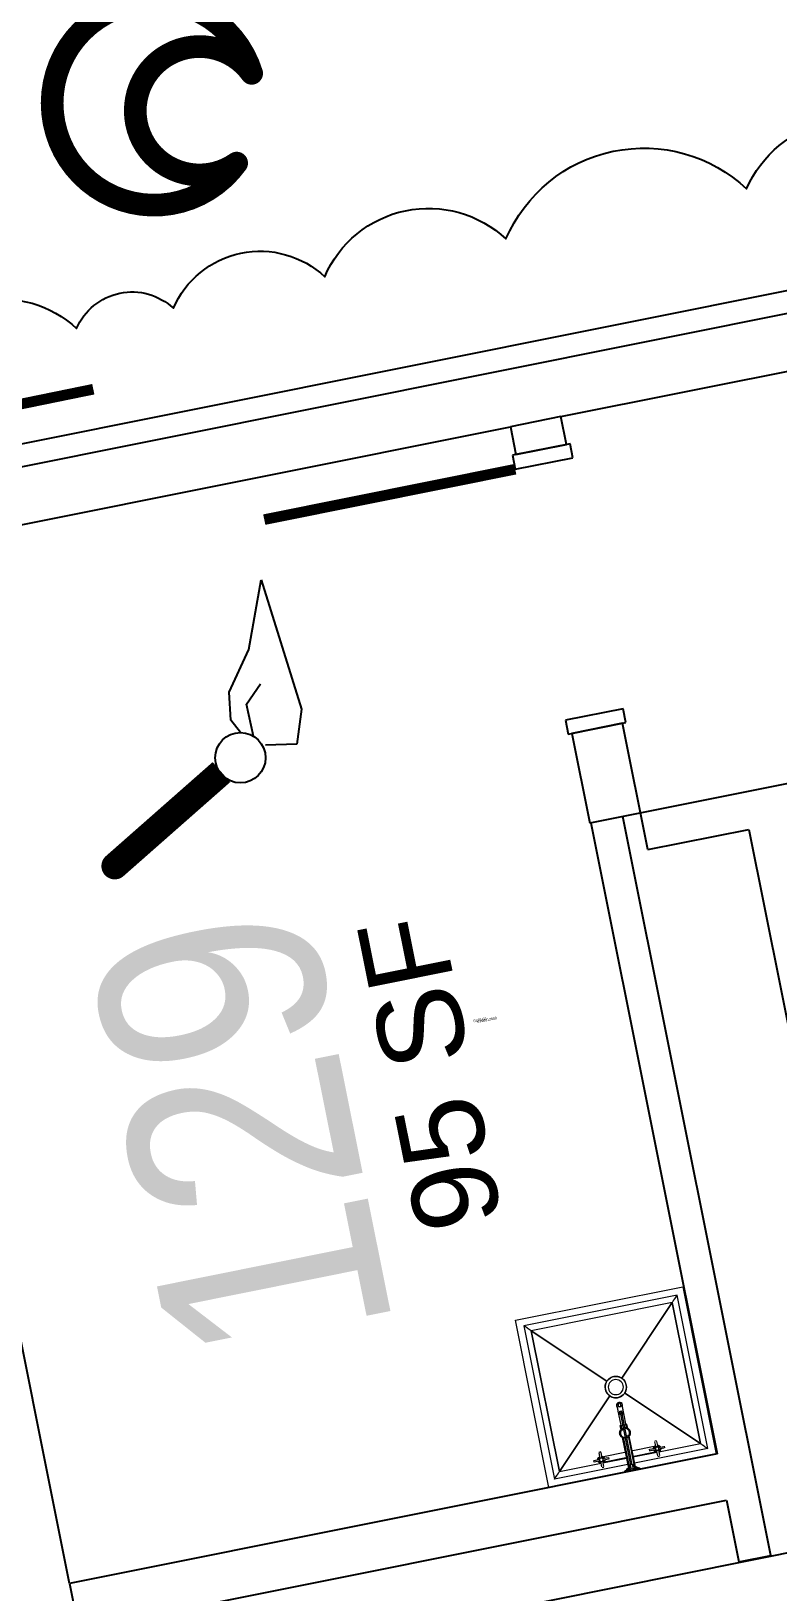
# Model space of a CAD drawing. Header units: inches. Extents: x 69200890 to 69205124, y 27678531 to 27681974.
# Drawn here: x 69204044.4 to 69204149.4, y 27680570.4 to 27680789.9 of the extents above; entities that cross this region are included whole.
import ezdxf
from ezdxf.enums import TextEntityAlignment as Align

# ---------------------------------------------------------------- set-up
doc = ezdxf.new("R2010")
doc.units = ezdxf.units.IN
doc.header["$LTSCALE"] = 10
doc.header["$MEASUREMENT"] = 0
doc.layers.get('0').update_dxf_attribs({"linetype": 'CONTINUOUS'})
for name, color, linetype in [('A-DOOR', 2, 'CONTINUOUS'), ('A-IDEN-ICON', 4, 'CONTINUOUS'), ('A-IDEN-RNUM', 7, 'CONTINUOUS'), ('A-IDEN-SNUM', 4, 'CONTINUOUS'), ('A-IDEN-VNUM', 4, 'CONTINUOUS'), ('A-WALL', 5, 'CONTINUOUS'), ('AREA-TEXT', 3, 'CONTINUOUS')]:
    doc.layers.add(name, color=color, linetype=linetype)
doc.layers.add('A-REV', color=1, linetype='CONTINUOUS', true_color=0xff0000)
doc.layers.add('P-SANR-FIXT', color=6, linetype='CONTINUOUS', lineweight=9)
doc.styles.add('CP_IDENTEXT', font='arial.ttf', dxfattribs={"height": 1})
doc.styles.add('CP_ROOMSNUMBER', font='arial.ttf', dxfattribs={"height": 1})
doc.styles.add('CP_ROOMVNUMBER', font='arial.ttf', dxfattribs={"width": 0.85, "height": 0.075})

# ---------------------------------------------------------------- blocks, each defined once
blk = doc.blocks.new('CPCUST')
for p, q in [((7.42, -8.52), (9.4, -7.56)), ((9.4, -7.56), (13.33, -8.09)), ((13.33, -8.09), (18.63, -11.97)), ((6.56, -10.21), (11.15, -10.14)), ((11.15, -10.14), (13.58, -12.63)), ((4.28, -15.97), (5, -11.65)), ((18.63, -11.97), (27.93, -15.63)), ((8.94, -17.61), (4.28, -15.97)), ((27.93, -15.63), (8.94, -17.61))]:
    blk.add_line(p, q)
at = {"const_width": 3.75}
blk.add_lwpolyline([(-7.5, 12.5), (2.5, -4.82)], dxfattribs=at)
at = {"const_width": 1.88}
blk.add_lwpolyline([(-8.31, 12.03, 1), (-6.69, 12.97, 1)], format="xyb", close=True, dxfattribs=at)
blk.add_circle((3.95, -7.82), 3.54)
blk = doc.blocks.new('pf-Mop Sink with Facet - 22  -  Molded Stone Mop Service Basin with Faucet-V51-LEVEL 1 FLOOR PLAN - OVERALL')
at = {"layer": 'P-SANR-FIXT'}
for p, q in [((-12, 0), (-12, 24)), ((-10.92, 22.92), (-11, 23)), ((-11, 23), (-11, 1)), ((-11, 23), (-0.48, 23)), ((-10.57, 22.57), (-10.92, 22.92)), ((-10.1, 22.1), (-10.1, 1.9)), ((-4.13, 22.1), (-10.1, 22.1)), ((-10.1, 1.9), (-10.1, 22.1)), ((-1.06, 13.06), (-10.1, 22.1)), ((-4.13, 22.1), (-10.1, 22.1)), ((-10.1, 22.1), (-1.06, 13.06)), ((-3.88, 22.72), (-4.13, 22.72)), ((-4.13, 22.62), (-4.13, 22.62)), ((-4.13, 21.84), (-4.13, 22.62)), ((-0.33, 22), (-3.88, 22)), ((-3.88, 22.62), (-3.88, 22.62)), ((-3.88, 22.62), (-3.88, 21.84)), ((-0.47, 22.1), (-3.88, 22.1)), ((-0.47, 22.1), (-3.88, 22.1)), ((-0.14, 23.75), (-0.53, 23.75)), ((-0.5, 23.75), (-0.5, 19.13)), ((-0.5, 23.75), (-0.13, 23.75)), ((-0.38, 23.87), (-0.38, 19.08)), ((-0.19, 23.29), (-0.19, 23.48)), ((-0.19, 23.48), (-0.19, 23.46)), ((-0.19, 23.46), (-0.19, 23.29)), ((-0.19, 23.08), (-0.19, 23.29)), ((0.19, 23.08), (-0.19, 23.08)), ((-0.13, 23.17), (-0.13, 15.87)), ((-0.13, 23.1), (0.12, 23.1)), ((-0.13, 23.16), (-0.13, 23.75)), ((-0.13, 23.75), (0.12, 23.75)), ((-0.13, 23.12), (-0.13, 23.16)), ((0.12, 15.87), (0.12, 23.17)), ((0.12, 23.75), (0.12, 23.16)), ((0.13, 23.75), (0.5, 23.75)), ((0.12, 23.16), (0.12, 23.12)), ((0.53, 23.75), (0.14, 23.75)), ((0.19, 23.46), (0.19, 23.48)), ((0.19, 23.48), (0.19, 23.29)), ((0.19, 23.29), (0.19, 23.46)), ((0.19, 23.29), (0.19, 23.08)), ((3.87, 22), (0.33, 22)), ((0.37, 19.07), (0.37, 23.86)), ((3.87, 22.1), (0.47, 22.1)), ((3.87, 22.1), (0.47, 22.1)), ((0.48, 23), (11, 23)), ((0.5, 19.13), (0.5, 23.75)), ((10.1, 22.1), (1.06, 13.06)), ((1.06, 13.06), (10.1, 22.1)), ((4.12, 22.72), (3.87, 22.72)), ((3.87, 22.62), (3.87, 22.62)), ((3.87, 21.84), (3.87, 22.62)), ((4.12, 22.62), (4.12, 22.62)), ((4.12, 22.62), (4.12, 21.84)), ((10.1, 22.1), (4.12, 22.1)), ((10.1, 22.1), (4.12, 22.1)), ((10.1, 1.9), (10.1, 22.1)), ((10.1, 22.1), (10.1, 1.9)), ((10.92, 22.92), (10.57, 22.57)), ((11, 23), (10.92, 22.92)), ((11, 1), (11, 23)), ((12, 24), (12, 0)), ((-5.1, 21.75), (-5.1, 21.5)), ((-5, 21.75), (-4.13, 21.75)), ((-5, 21.75), (-5, 21.75)), ((-5, 21.5), (-5, 21.5)), ((-4.21, 21.5), (-5, 21.5)), ((-4.13, 20.53), (-3.88, 20.53)), ((-4.13, 20.62), (-4.13, 21.41)), ((-4.13, 20.62), (-4.13, 20.62)), ((-3.88, 21.25), (-0.33, 21.25)), ((-3.88, 21.41), (-3.88, 20.62)), ((-3.88, 20.62), (-3.88, 20.62)), ((-3.85, 21.75), (-3, 21.75)), ((-3, 21.5), (-3.78, 21.5)), ((-3, 21.75), (-3, 21.75)), ((-3, 21.5), (-3, 21.5)), ((-2.9, 21.5), (-2.9, 21.75)), ((0.33, 21.25), (3.87, 21.25)), ((2.9, 21.75), (2.9, 21.5)), ((3, 21.75), (3.84, 21.75)), ((3, 21.75), (3, 21.75)), ((3, 21.5), (3, 21.5)), ((3.8, 21.5), (3, 21.5)), ((3.87, 20.53), (4.12, 20.53)), ((3.87, 20.62), (3.87, 21.41)), ((3.87, 20.62), (3.87, 20.62)), ((4.12, 21.41), (4.12, 20.62)), ((4.12, 20.62), (4.12, 20.62)), ((4.18, 21.75), (5, 21.75)), ((5, 21.5), (4.22, 21.5)), ((5, 21.75), (5, 21.75)), ((5, 21.5), (5, 21.5)), ((5.1, 21.5), (5.1, 21.75)), ((-0.5, 19.13), (-0.38, 19.13)), ((-0.5, 18.01), (-0.5, 17.43)), ((-0.5, 18.01), (-0.43, 18.01)), ((-0.38, 18.01), (-0.5, 18.01)), ((-0.38, 18.07), (-0.38, 15.37)), ((0.29, 18.01), (0.21, 18.01)), ((0.37, 15.37), (0.37, 18.06)), ((0.38, 19.13), (0.5, 19.13)), ((0.5, 18.01), (0.38, 18.01)), ((0.43, 18.01), (0.5, 18.01)), ((0.5, 17.43), (0.5, 18.01)), ((-0.13, 17.43), (-0.5, 17.43)), ((-0.5, 17.43), (-0.43, 17.43)), ((-0.19, 15.78), (-0.19, 15.96)), ((-0.19, 15.61), (-0.19, 15.78)), ((0.19, 15.78), (-0.19, 15.78)), ((-0.19, 15.61), (-0.19, 15.61)), ((-0.19, 15.61), (0.19, 15.61)), ((-0.19, 15.58), (0.19, 15.58)), ((-0.13, 15.53), (0.12, 15.53)), ((-0.13, 15.53), (-0.13, 15.69)), ((-0.13, 15.44), (-0.13, 15.61)), ((-0.13, 15.59), (-0.13, 15.6)), ((-0.13, 15.6), (-0.13, 15.59)), ((-0.13, 15.44), (-0.13, 15.53)), ((-0.13, 15.53), (0.12, 15.53)), ((0.5, 17.43), (0.13, 17.43)), ((0.12, 15.69), (0.12, 15.53)), ((0.12, 15.61), (0.12, 15.44)), ((0.12, 15.59), (0.12, 15.6)), ((0.12, 15.6), (0.12, 15.59)), ((0.12, 15.53), (0.12, 15.44)), ((0.19, 15.96), (0.19, 15.78)), ((0.19, 15.78), (0.19, 15.61)), ((0.19, 15.61), (0.19, 15.61)), ((0.43, 17.43), (0.5, 17.43)), ((-0.13, 14.28), (0.12, 14.28)), ((-0.13, 14.46), (-0.13, 14.85)), ((-0.13, 14.28), (-0.13, 14.46)), ((-0.13, 14.28), (-0.13, 14.46)), ((0.12, 14.85), (0.12, 14.46)), ((0.12, 14.46), (0.12, 14.28)), ((0.12, 14.46), (0.12, 14.28)), ((-10.1, 1.9), (-1.06, 10.94)), ((-1.06, 10.94), (-10.1, 1.9)), ((1.06, 10.94), (10.1, 1.9)), ((10.1, 1.9), (1.06, 10.94)), ((12, 0), (-12, 0)), ((-10.92, 1.08), (-11, 1)), ((-11, 1), (11, 1)), ((-10.57, 1.43), (-10.92, 1.08)), ((-10.1, 1.9), (10.1, 1.9)), ((-10.1, 1.9), (10.1, 1.9)), ((10.57, 1.43), (10.92, 1.08)), ((10.92, 1.08), (11, 1))]:
    blk.add_line(p, q, dxfattribs=at)
at = {"layer": 'P-SANR-FIXT', "flags": 128}
for points in [[(-4.48, 21.76), (-4.48, 21.78), (-4.47, 21.8), (-4.46, 21.81), (-4.45, 21.83), (-4.45, 21.85), (-4.44, 21.87), (-4.43, 21.89), (-4.42, 21.9), (-4.4, 21.92), (-4.39, 21.94), (-4.38, 21.95), (-4.37, 21.97), (-4.35, 21.98), (-4.34, 21.99), (-4.32, 22.01), (-4.31, 22.02), (-4.29, 22.03), (-4.27, 22.04), (-4.26, 22.05), (-4.24, 22.06), (-4.22, 22.07), (-4.2, 22.08), (-4.19, 22.09), (-4.17, 22.1), (-4.15, 22.1), (-4.13, 22.11)], [(-3.88, 22.11), (-3.86, 22.11), (-3.84, 22.1), (-3.82, 22.09), (-3.81, 22.09), (-3.79, 22.08), (-3.77, 22.07), (-3.75, 22.06), (-3.73, 22.05), (-3.72, 22.04), (-3.7, 22.03), (-3.69, 22.01), (-3.67, 22), (-3.66, 21.99), (-3.64, 21.97), (-3.63, 21.96), (-3.61, 21.94), (-3.6, 21.93), (-3.59, 21.91), (-3.58, 21.9), (-3.57, 21.88), (-3.56, 21.86), (-3.55, 21.84), (-3.54, 21.82), (-3.53, 21.81), (-3.53, 21.79), (-3.52, 21.77), (-3.52, 21.75)], [(-0.84, 23.75), (-0.85, 23.75), (-0.87, 23.75), (-0.88, 23.75), (-0.9, 23.75), (-0.91, 23.76), (-0.93, 23.76), (-0.94, 23.76), (-0.96, 23.77), (-0.97, 23.77), (-0.98, 23.78), (-1, 23.78), (-1.01, 23.79), (-1.02, 23.8), (-1.03, 23.81), (-1.05, 23.81), (-1.06, 23.82), (-1.07, 23.83), (-1.08, 23.84), (-1.09, 23.85), (-1.1, 23.86), (-1.11, 23.87), (-1.12, 23.88), (-1.13, 23.89), (-1.14, 23.91), (-1.15, 23.92), (-1.16, 23.93), (-1.16, 23.94), (-1.17, 23.96), (-1.18, 23.97), (-1.18, 23.98), (-1.19, 24), (-1.19, 24)], [(-0.88, 23.75), (-0.88, 23.75), (-0.89, 23.75), (-0.9, 23.75), (-0.91, 23.75), (-0.92, 23.75), (-0.93, 23.76), (-0.94, 23.76), (-0.95, 23.76), (-0.96, 23.77), (-0.97, 23.77), (-0.98, 23.77), (-0.99, 23.78), (-1, 23.78), (-1.01, 23.79), (-1.02, 23.79), (-1.02, 23.8), (-1.03, 23.81), (-1.04, 23.81), (-1.05, 23.82), (-1.05, 23.83), (-1.06, 23.83), (-1.07, 23.84), (-1.07, 23.85), (-1.08, 23.86), (-1.09, 23.86), (-1.09, 23.87), (-1.1, 23.88), (-1.1, 23.89), (-1.1, 23.9), (-1.11, 23.91), (-1.11, 23.92), (-1.11, 23.93), (-1.12, 23.94), (-1.12, 23.95), (-1.12, 23.96), (-1.12, 23.97), (-1.12, 23.98), (-1.12, 23.99), (-1.13, 24), (-1.13, 24)], [(-0.88, 23.75), (-0.87, 23.75), (-0.87, 23.75), (-0.87, 23.75), (-0.86, 23.75), (-0.86, 23.75), (-0.85, 23.75), (-0.84, 23.75), (-0.83, 23.75), (-0.82, 23.75), (-0.81, 23.75), (-0.79, 23.75), (-0.78, 23.75), (-0.76, 23.75), (-0.74, 23.75), (-0.72, 23.75), (-0.7, 23.75), (-0.68, 23.75), (-0.66, 23.75), (-0.63, 23.75), (-0.61, 23.75), (-0.58, 23.75), (-0.56, 23.75), (-0.53, 23.75), (-0.5, 23.75), (-0.47, 23.75), (-0.44, 23.75), (-0.41, 23.75), (-0.38, 23.75), (-0.35, 23.75), (-0.32, 23.75), (-0.28, 23.75), (-0.25, 23.75), (-0.22, 23.75), (-0.18, 23.75), (-0.15, 23.75), (-0.11, 23.75)], [(-0.49, 23.75), (-0.52, 23.75), (-0.55, 23.75), (-0.58, 23.75), (-0.6, 23.75), (-0.63, 23.75), (-0.65, 23.75), (-0.67, 23.75), (-0.7, 23.75), (-0.72, 23.75), (-0.74, 23.75), (-0.75, 23.75), (-0.77, 23.75), (-0.79, 23.75), (-0.8, 23.75), (-0.82, 23.75), (-0.83, 23.75), (-0.84, 23.75), (-0.85, 23.75), (-0.86, 23.75), (-0.86, 23.75), (-0.87, 23.75), (-0.87, 23.75), (-0.87, 23.75), (-0.88, 23.75)], [(-0.13, 23.75), (-0.17, 23.75), (-0.2, 23.75), (-0.23, 23.75), (-0.26, 23.75), (-0.3, 23.75), (-0.33, 23.75), (-0.36, 23.75), (-0.39, 23.75), (-0.42, 23.75), (-0.45, 23.75), (-0.47, 23.75), (-0.5, 23.75), (-0.53, 23.75), (-0.55, 23.75), (-0.58, 23.75), (-0.6, 23.75), (-0.63, 23.75), (-0.65, 23.75), (-0.67, 23.75), (-0.69, 23.75), (-0.71, 23.75), (-0.72, 23.75), (-0.74, 23.75), (-0.76, 23.75), (-0.77, 23.75), (-0.78, 23.75), (-0.79, 23.75), (-0.8, 23.75), (-0.81, 23.75), (-0.82, 23.75), (-0.83, 23.75), (-0.83, 23.75), (-0.84, 23.75), (-0.84, 23.75), (-0.84, 23.75)], [(-0.84, 23.75), (-0.84, 23.75), (-0.84, 23.75), (-0.83, 23.75), (-0.83, 23.75), (-0.82, 23.75), (-0.82, 23.75), (-0.81, 23.75), (-0.8, 23.75), (-0.79, 23.75), (-0.77, 23.75), (-0.76, 23.75), (-0.74, 23.75), (-0.73, 23.75), (-0.71, 23.75), (-0.69, 23.75), (-0.67, 23.75), (-0.65, 23.75), (-0.63, 23.75), (-0.61, 23.75), (-0.59, 23.75), (-0.56, 23.75), (-0.54, 23.75), (-0.51, 23.75), (-0.48, 23.75), (-0.45, 23.75), (-0.43, 23.75), (-0.4, 23.75), (-0.37, 23.75), (-0.34, 23.75), (-0.3, 23.75), (-0.27, 23.75), (-0.24, 23.75), (-0.21, 23.75), (-0.18, 23.75), (-0.14, 23.75), (-0.11, 23.75), (-0.08, 23.75), (-0.04, 23.75), (-0.01, 23.75), (0, 23.75)], [(-0.5, 23.5), (-0.51, 23.5), (-0.52, 23.5), (-0.53, 23.5), (-0.54, 23.5), (-0.55, 23.5), (-0.56, 23.51), (-0.57, 23.51), (-0.58, 23.51), (-0.59, 23.52), (-0.6, 23.52), (-0.61, 23.52), (-0.62, 23.53), (-0.62, 23.53), (-0.63, 23.54), (-0.64, 23.54), (-0.65, 23.55), (-0.66, 23.56), (-0.66, 23.56), (-0.67, 23.57), (-0.68, 23.58), (-0.69, 23.58), (-0.69, 23.59), (-0.7, 23.6), (-0.7, 23.61), (-0.71, 23.61), (-0.72, 23.62), (-0.72, 23.63), (-0.73, 23.64), (-0.73, 23.65), (-0.73, 23.66), (-0.74, 23.67), (-0.74, 23.68), (-0.74, 23.69), (-0.74, 23.7), (-0.75, 23.71), (-0.75, 23.72), (-0.75, 23.73), (-0.75, 23.74), (-0.75, 23.75), (-0.75, 23.75)], [(-0.36, 23.5), (-0.37, 23.5), (-0.39, 23.5), (-0.4, 23.5), (-0.41, 23.5), (-0.42, 23.5), (-0.43, 23.5), (-0.44, 23.5), (-0.45, 23.5), (-0.46, 23.5), (-0.47, 23.5), (-0.47, 23.5), (-0.48, 23.5), (-0.48, 23.5), (-0.49, 23.5), (-0.49, 23.5), (-0.5, 23.5), (-0.5, 23.5), (-0.5, 23.5), (-0.5, 23.5)], [(-0.5, 23.5), (-0.5, 23.5), (-0.5, 23.5), (-0.5, 23.5), (-0.49, 23.5), (-0.49, 23.5), (-0.49, 23.5), (-0.48, 23.5), (-0.47, 23.5), (-0.47, 23.5), (-0.46, 23.5), (-0.45, 23.5), (-0.44, 23.5), (-0.43, 23.5), (-0.42, 23.5), (-0.41, 23.5), (-0.4, 23.5), (-0.39, 23.5), (-0.38, 23.5), (-0.36, 23.5), (-0.35, 23.5), (-0.33, 23.5), (-0.32, 23.5), (-0.3, 23.5), (-0.29, 23.5), (-0.27, 23.5), (-0.25, 23.5), (-0.24, 23.5), (-0.22, 23.5), (-0.2, 23.5), (-0.18, 23.5), (-0.16, 23.5), (-0.14, 23.5), (-0.12, 23.5)], [(0, 23.75), (0.03, 23.75), (0.07, 23.75), (0.1, 23.75), (0.13, 23.75), (0.17, 23.75), (0.2, 23.75), (0.23, 23.75), (0.26, 23.75), (0.3, 23.75), (0.33, 23.75), (0.36, 23.75), (0.39, 23.75), (0.42, 23.75), (0.45, 23.75), (0.47, 23.75), (0.5, 23.75), (0.53, 23.75), (0.55, 23.75), (0.58, 23.75), (0.6, 23.75), (0.63, 23.75), (0.65, 23.75), (0.67, 23.75), (0.69, 23.75), (0.71, 23.75), (0.72, 23.75), (0.74, 23.75), (0.76, 23.75), (0.77, 23.75), (0.78, 23.75), (0.79, 23.75), (0.8, 23.75), (0.81, 23.75), (0.82, 23.75), (0.83, 23.75), (0.83, 23.75), (0.84, 23.75), (0.84, 23.75), (0.84, 23.75)], [(0.12, 23.5), (0.14, 23.5), (0.16, 23.5), (0.18, 23.5), (0.19, 23.5), (0.21, 23.5), (0.23, 23.5), (0.25, 23.5), (0.27, 23.5), (0.28, 23.5), (0.3, 23.5), (0.31, 23.5), (0.33, 23.5), (0.34, 23.5), (0.36, 23.5), (0.37, 23.5), (0.39, 23.5), (0.4, 23.5), (0.41, 23.5), (0.42, 23.5), (0.43, 23.5), (0.44, 23.5), (0.45, 23.5), (0.46, 23.5), (0.47, 23.5), (0.47, 23.5), (0.48, 23.5), (0.48, 23.5), (0.49, 23.5), (0.49, 23.5), (0.5, 23.5), (0.5, 23.5), (0.5, 23.5), (0.5, 23.5)], [(0.84, 23.75), (0.84, 23.75), (0.84, 23.75), (0.83, 23.75), (0.83, 23.75), (0.82, 23.75), (0.82, 23.75), (0.81, 23.75), (0.8, 23.75), (0.79, 23.75), (0.77, 23.75), (0.76, 23.75), (0.74, 23.75), (0.73, 23.75), (0.71, 23.75), (0.69, 23.75), (0.67, 23.75), (0.65, 23.75), (0.63, 23.75), (0.61, 23.75), (0.59, 23.75), (0.56, 23.75), (0.54, 23.75), (0.51, 23.75), (0.48, 23.75), (0.45, 23.75), (0.43, 23.75), (0.4, 23.75), (0.37, 23.75), (0.34, 23.75), (0.3, 23.75), (0.27, 23.75), (0.24, 23.75), (0.21, 23.75), (0.18, 23.75), (0.14, 23.75)], [(0.14, 23.75), (0.17, 23.75), (0.21, 23.75), (0.24, 23.75), (0.28, 23.75), (0.31, 23.75), (0.34, 23.75), (0.37, 23.75), (0.4, 23.75), (0.43, 23.75), (0.46, 23.75), (0.49, 23.75), (0.52, 23.75), (0.55, 23.75), (0.58, 23.75), (0.6, 23.75), (0.63, 23.75), (0.65, 23.75), (0.67, 23.75), (0.7, 23.75), (0.72, 23.75), (0.74, 23.75), (0.75, 23.75), (0.77, 23.75), (0.79, 23.75), (0.8, 23.75), (0.82, 23.75), (0.83, 23.75), (0.84, 23.75), (0.85, 23.75), (0.86, 23.75), (0.86, 23.75), (0.87, 23.75), (0.87, 23.75), (0.87, 23.75), (0.87, 23.75)], [(0.5, 23.5), (0.5, 23.5), (0.5, 23.5), (0.5, 23.5), (0.49, 23.5), (0.49, 23.5), (0.49, 23.5), (0.48, 23.5), (0.47, 23.5), (0.47, 23.5), (0.46, 23.5), (0.45, 23.5), (0.44, 23.5), (0.43, 23.5), (0.42, 23.5), (0.41, 23.5), (0.4, 23.5), (0.39, 23.5), (0.38, 23.5), (0.36, 23.5), (0.35, 23.5)], [(0.75, 23.75), (0.75, 23.74), (0.75, 23.73), (0.75, 23.72), (0.75, 23.71), (0.75, 23.7), (0.74, 23.69), (0.74, 23.68), (0.74, 23.67), (0.73, 23.66), (0.73, 23.65), (0.73, 23.64), (0.72, 23.63), (0.72, 23.63), (0.71, 23.62), (0.71, 23.61), (0.7, 23.6), (0.69, 23.59), (0.69, 23.59), (0.68, 23.58), (0.67, 23.57), (0.67, 23.56), (0.66, 23.56), (0.65, 23.55), (0.64, 23.55), (0.64, 23.54), (0.63, 23.53), (0.62, 23.53), (0.61, 23.52), (0.6, 23.52), (0.59, 23.52), (0.58, 23.51), (0.57, 23.51), (0.56, 23.51), (0.55, 23.51), (0.54, 23.5), (0.53, 23.5), (0.52, 23.5), (0.51, 23.5), (0.5, 23.5), (0.5, 23.5)], [(0.87, 23.75), (0.87, 23.75), (0.87, 23.75), (0.87, 23.75), (0.86, 23.75), (0.86, 23.75), (0.85, 23.75), (0.84, 23.75), (0.83, 23.75), (0.82, 23.75), (0.81, 23.75), (0.79, 23.75), (0.78, 23.75), (0.76, 23.75), (0.74, 23.75), (0.72, 23.75), (0.7, 23.75), (0.68, 23.75), (0.66, 23.75), (0.63, 23.75), (0.61, 23.75), (0.58, 23.75), (0.56, 23.75), (0.53, 23.75), (0.5, 23.75)], [(1.19, 24), (1.18, 23.99), (1.18, 23.97), (1.17, 23.96), (1.16, 23.95), (1.16, 23.93), (1.15, 23.92), (1.14, 23.91), (1.13, 23.9), (1.12, 23.88), (1.11, 23.87), (1.1, 23.86), (1.09, 23.85), (1.08, 23.84), (1.07, 23.83), (1.06, 23.82), (1.05, 23.82), (1.04, 23.81), (1.02, 23.8), (1.01, 23.79), (1, 23.79), (0.98, 23.78), (0.97, 23.77), (0.96, 23.77), (0.94, 23.76), (0.93, 23.76), (0.92, 23.76), (0.9, 23.75), (0.89, 23.75), (0.87, 23.75), (0.86, 23.75), (0.84, 23.75), (0.84, 23.75)], [(1.12, 24), (1.12, 23.99), (1.12, 23.98), (1.12, 23.97), (1.12, 23.96), (1.12, 23.95), (1.12, 23.94), (1.12, 23.93), (1.11, 23.92), (1.11, 23.91), (1.11, 23.9), (1.1, 23.89), (1.1, 23.88), (1.09, 23.88), (1.09, 23.87), (1.08, 23.86), (1.08, 23.85), (1.07, 23.84), (1.06, 23.84), (1.06, 23.83), (1.05, 23.82), (1.04, 23.81), (1.03, 23.81), (1.03, 23.8), (1.02, 23.8), (1.01, 23.79), (1, 23.78), (0.99, 23.78), (0.98, 23.77), (0.97, 23.77), (0.97, 23.77), (0.96, 23.76), (0.95, 23.76), (0.94, 23.76), (0.93, 23.76), (0.92, 23.75), (0.91, 23.75), (0.9, 23.75), (0.89, 23.75), (0.88, 23.75), (0.87, 23.75)], [(3.52, 21.76), (3.52, 21.78), (3.53, 21.8), (3.54, 21.81), (3.55, 21.83), (3.55, 21.85), (3.56, 21.87), (3.57, 21.89), (3.58, 21.9), (3.6, 21.92), (3.61, 21.94), (3.62, 21.95), (3.63, 21.97), (3.65, 21.98), (3.66, 21.99), (3.68, 22.01), (3.69, 22.02), (3.71, 22.03), (3.73, 22.04), (3.74, 22.05), (3.76, 22.06), (3.78, 22.07), (3.8, 22.08), (3.81, 22.09), (3.83, 22.1), (3.85, 22.1), (3.87, 22.11)], [(4.12, 22.11), (4.14, 22.11), (4.16, 22.1), (4.18, 22.09), (4.19, 22.09), (4.21, 22.08), (4.23, 22.07), (4.25, 22.06), (4.27, 22.05), (4.28, 22.04), (4.3, 22.03), (4.31, 22.01), (4.33, 22), (4.34, 21.99), (4.36, 21.97), (4.37, 21.96), (4.39, 21.94), (4.4, 21.93), (4.41, 21.91), (4.42, 21.9), (4.43, 21.88), (4.44, 21.86), (4.45, 21.84), (4.46, 21.82), (4.47, 21.81), (4.47, 21.79), (4.48, 21.77), (4.48, 21.75)], [(-4.12, 21.14), (-4.14, 21.14), (-4.16, 21.15), (-4.18, 21.16), (-4.19, 21.16), (-4.21, 21.17), (-4.23, 21.18), (-4.25, 21.19), (-4.27, 21.2), (-4.28, 21.21), (-4.3, 21.22), (-4.31, 21.24), (-4.33, 21.25), (-4.34, 21.26), (-4.36, 21.28), (-4.37, 21.29), (-4.39, 21.31), (-4.4, 21.32), (-4.41, 21.34), (-4.42, 21.35), (-4.43, 21.37), (-4.44, 21.39), (-4.45, 21.41), (-4.46, 21.43), (-4.47, 21.44), (-4.47, 21.46), (-4.48, 21.48), (-4.48, 21.5)], [(-3.52, 21.49), (-3.52, 21.47), (-3.53, 21.45), (-3.54, 21.44), (-3.55, 21.42), (-3.55, 21.4), (-3.56, 21.38), (-3.57, 21.36), (-3.58, 21.35), (-3.6, 21.33), (-3.61, 21.31), (-3.62, 21.3), (-3.63, 21.28), (-3.65, 21.27), (-3.66, 21.26), (-3.68, 21.24), (-3.69, 21.23), (-3.71, 21.22), (-3.73, 21.21), (-3.74, 21.2), (-3.76, 21.19), (-3.78, 21.18), (-3.8, 21.17), (-3.81, 21.16), (-3.83, 21.15), (-3.85, 21.15), (-3.87, 21.14)], [(3.88, 21.14), (3.86, 21.14), (3.84, 21.15), (3.82, 21.16), (3.81, 21.16), (3.79, 21.17), (3.77, 21.18), (3.75, 21.19), (3.73, 21.2), (3.72, 21.21), (3.7, 21.22), (3.69, 21.24), (3.67, 21.25), (3.66, 21.26), (3.64, 21.28), (3.63, 21.29), (3.61, 21.31), (3.6, 21.32), (3.59, 21.34), (3.58, 21.35), (3.57, 21.37), (3.56, 21.39), (3.55, 21.41), (3.54, 21.43), (3.53, 21.44), (3.53, 21.46), (3.52, 21.48), (3.52, 21.5)], [(4.48, 21.49), (4.48, 21.47), (4.47, 21.45), (4.46, 21.44), (4.45, 21.42), (4.45, 21.4), (4.44, 21.38), (4.43, 21.36), (4.42, 21.35), (4.4, 21.33), (4.39, 21.31), (4.38, 21.3), (4.37, 21.28), (4.35, 21.27), (4.34, 21.26), (4.32, 21.24), (4.31, 21.23), (4.29, 21.22), (4.27, 21.21), (4.26, 21.2), (4.24, 21.19), (4.22, 21.18), (4.2, 21.17), (4.19, 21.16), (4.17, 21.15), (4.15, 21.15), (4.13, 21.14)], [(-0.5, 18.01), (-0.52, 18.03), (-0.54, 18.05), (-0.56, 18.07), (-0.58, 18.09), (-0.6, 18.12), (-0.62, 18.14), (-0.64, 18.17), (-0.65, 18.19), (-0.66, 18.22), (-0.68, 18.25), (-0.69, 18.27), (-0.7, 18.3), (-0.71, 18.33), (-0.72, 18.36), (-0.73, 18.39), (-0.73, 18.42), (-0.74, 18.45), (-0.74, 18.48), (-0.75, 18.51), (-0.75, 18.54), (-0.75, 18.57), (-0.75, 18.6), (-0.75, 18.63), (-0.74, 18.66), (-0.74, 18.69), (-0.74, 18.72), (-0.73, 18.74), (-0.72, 18.77), (-0.71, 18.8), (-0.7, 18.83), (-0.69, 18.86), (-0.68, 18.89), (-0.67, 18.91), (-0.65, 18.94), (-0.64, 18.96), (-0.62, 18.99), (-0.6, 19.01), (-0.58, 19.04), (-0.56, 19.06), (-0.54, 19.08), (-0.52, 19.1), (-0.5, 19.12), (-0.5, 19.13)], [(-0.12, 19.2), (-0.15, 19.19), (-0.17, 19.19), (-0.2, 19.18), (-0.22, 19.17), (-0.24, 19.16), (-0.27, 19.15), (-0.29, 19.14), (-0.31, 19.13), (-0.34, 19.12), (-0.36, 19.1), (-0.38, 19.09), (-0.4, 19.07), (-0.42, 19.06), (-0.44, 19.04), (-0.46, 19.02), (-0.48, 19), (-0.49, 18.98), (-0.51, 18.96), (-0.52, 18.94), (-0.54, 18.92), (-0.55, 18.9), (-0.57, 18.88), (-0.58, 18.85), (-0.59, 18.83), (-0.6, 18.81), (-0.61, 18.78), (-0.62, 18.76), (-0.62, 18.73), (-0.63, 18.71), (-0.63, 18.68), (-0.64, 18.66), (-0.64, 18.63), (-0.64, 18.61), (-0.65, 18.58), (-0.65, 18.57)], [(-0.65, 18.57), (-0.64, 18.54), (-0.64, 18.51), (-0.64, 18.49), (-0.64, 18.46), (-0.63, 18.44), (-0.63, 18.41), (-0.62, 18.39), (-0.61, 18.36), (-0.6, 18.34), (-0.59, 18.32), (-0.58, 18.29), (-0.57, 18.27), (-0.56, 18.25), (-0.55, 18.22), (-0.53, 18.2), (-0.52, 18.18), (-0.5, 18.16), (-0.49, 18.14), (-0.47, 18.12), (-0.45, 18.1), (-0.43, 18.09), (-0.41, 18.07), (-0.39, 18.05), (-0.37, 18.04), (-0.35, 18.02), (-0.33, 18.01), (-0.3, 18), (-0.28, 17.99), (-0.26, 17.97), (-0.23, 17.97), (-0.21, 17.96), (-0.19, 17.95), (-0.16, 17.94), (-0.14, 17.94)], [(-0.38, 19.22), (-0.35, 19.23), (-0.32, 19.24), (-0.29, 19.26), (-0.27, 19.27), (-0.24, 19.28), (-0.21, 19.29), (-0.18, 19.29), (-0.15, 19.3), (-0.12, 19.31)], [(-0.12, 17.83), (-0.15, 17.83), (-0.18, 17.84), (-0.21, 17.85), (-0.24, 17.85), (-0.26, 17.86), (-0.29, 17.88), (-0.32, 17.89), (-0.35, 17.9), (-0.37, 17.92), (-0.38, 17.92)], [(0.12, 19.31), (0.15, 19.3), (0.18, 19.3), (0.21, 19.29), (0.24, 19.28), (0.26, 19.27), (0.29, 19.26), (0.32, 19.25), (0.35, 19.23), (0.37, 19.22), (0.37, 19.22)], [(0.12, 17.93), (0.15, 17.94), (0.17, 17.94), (0.2, 17.95), (0.22, 17.96), (0.24, 17.97), (0.27, 17.98), (0.29, 17.99), (0.31, 18), (0.34, 18.02), (0.36, 18.03), (0.38, 18.04), (0.4, 18.06), (0.42, 18.08), (0.44, 18.09), (0.46, 18.11), (0.48, 18.13), (0.49, 18.15), (0.51, 18.17), (0.52, 18.19), (0.54, 18.21), (0.55, 18.23), (0.57, 18.26), (0.58, 18.28), (0.59, 18.3), (0.6, 18.33), (0.61, 18.35), (0.62, 18.37), (0.62, 18.4), (0.63, 18.42), (0.63, 18.45), (0.64, 18.48), (0.64, 18.5), (0.64, 18.53), (0.65, 18.55), (0.65, 18.57)], [(0.37, 17.92), (0.35, 17.9), (0.32, 17.89), (0.29, 17.88), (0.27, 17.87), (0.24, 17.86), (0.21, 17.85), (0.18, 17.84), (0.15, 17.83), (0.12, 17.83)], [(0.65, 18.57), (0.64, 18.59), (0.64, 18.62), (0.64, 18.64), (0.64, 18.67), (0.63, 18.69), (0.63, 18.72), (0.62, 18.74), (0.61, 18.77), (0.6, 18.79), (0.59, 18.82), (0.58, 18.84), (0.57, 18.86), (0.56, 18.89), (0.55, 18.91), (0.53, 18.93), (0.52, 18.95), (0.5, 18.97), (0.49, 18.99), (0.47, 19.01), (0.45, 19.03), (0.43, 19.05), (0.41, 19.06), (0.39, 19.08), (0.37, 19.1), (0.35, 19.11), (0.33, 19.12), (0.3, 19.14), (0.28, 19.15), (0.26, 19.16), (0.23, 19.17), (0.21, 19.18), (0.19, 19.18), (0.16, 19.19), (0.14, 19.2)], [(0.5, 19.13), (0.52, 19.11), (0.54, 19.08), (0.56, 19.06), (0.58, 19.04), (0.6, 19.02), (0.62, 18.99), (0.64, 18.97), (0.65, 18.94), (0.66, 18.91), (0.68, 18.89), (0.69, 18.86), (0.7, 18.83), (0.71, 18.8), (0.72, 18.77), (0.73, 18.75), (0.73, 18.72), (0.74, 18.69), (0.74, 18.66), (0.75, 18.63), (0.75, 18.6), (0.75, 18.57), (0.75, 18.54), (0.75, 18.51), (0.74, 18.48), (0.74, 18.45), (0.74, 18.42), (0.73, 18.39), (0.72, 18.36), (0.71, 18.33), (0.7, 18.3), (0.69, 18.28), (0.68, 18.25), (0.67, 18.22), (0.65, 18.19), (0.64, 18.17), (0.62, 18.14), (0.6, 18.12), (0.58, 18.1), (0.56, 18.07), (0.54, 18.05), (0.52, 18.03), (0.5, 18.01), (0.5, 18.01)], [(-0.38, 15.37), (-0.38, 15.35), (-0.38, 15.32), (-0.38, 15.29), (-0.38, 15.26), (-0.38, 15.23), (-0.38, 15.2), (-0.38, 15.17), (-0.38, 15.14), (-0.38, 15.11), (-0.38, 15.08), (-0.38, 15.06), (-0.38, 15.03), (-0.38, 15), (-0.38, 14.98), (-0.38, 14.95), (-0.38, 14.93), (-0.38, 14.9), (-0.38, 14.88), (-0.38, 14.86), (-0.38, 14.84), (-0.38, 14.82), (-0.38, 14.8), (-0.38, 14.78), (-0.38, 14.76), (-0.38, 14.74), (-0.38, 14.73), (-0.38, 14.71), (-0.38, 14.7), (-0.38, 14.69), (-0.38, 14.68), (-0.38, 14.67), (-0.38, 14.66), (-0.38, 14.65), (-0.38, 14.64), (-0.38, 14.64), (-0.38, 14.63), (-0.38, 14.63), (-0.38, 14.63), (-0.38, 14.62)], [(0.12, 15.44), (0.04, 15.44), (-0.04, 15.44), (-0.13, 15.44)], [(0.37, 14.62), (0.37, 14.63), (0.37, 14.63), (0.37, 14.63), (0.37, 14.63), (0.37, 14.64), (0.37, 14.65), (0.37, 14.65), (0.37, 14.66), (0.37, 14.67), (0.37, 14.68), (0.37, 14.7), (0.37, 14.71), (0.37, 14.72), (0.37, 14.74), (0.37, 14.76), (0.37, 14.77), (0.37, 14.79), (0.37, 14.81), (0.37, 14.83), (0.37, 14.85), (0.37, 14.87), (0.37, 14.9), (0.37, 14.92), (0.37, 14.94), (0.37, 14.97), (0.37, 15), (0.37, 15.02), (0.37, 15.05), (0.37, 15.08), (0.37, 15.1), (0.37, 15.13), (0.37, 15.16), (0.37, 15.19), (0.37, 15.22), (0.37, 15.25), (0.37, 15.28), (0.37, 15.31), (0.37, 15.34), (0.37, 15.37), (0.37, 15.37)], [(1.5, 12), (1.5, 12.06), (1.5, 12.12), (1.49, 12.18), (1.48, 12.24), (1.47, 12.3), (1.46, 12.36), (1.44, 12.41), (1.42, 12.47), (1.4, 12.53), (1.38, 12.58), (1.36, 12.64), (1.33, 12.69), (1.3, 12.75), (1.27, 12.8), (1.24, 12.85), (1.2, 12.9), (1.17, 12.94), (1.13, 12.99), (1.09, 13.03), (1.05, 13.08), (1, 13.12), (0.96, 13.16), (0.91, 13.19), (0.86, 13.23), (0.81, 13.26), (0.76, 13.29), (0.71, 13.32), (0.65, 13.35), (0.6, 13.38), (0.54, 13.4), (0.49, 13.42), (0.43, 13.44), (0.37, 13.45), (0.31, 13.47), (0.25, 13.48), (0.2, 13.49), (0.14, 13.49), (0.08, 13.5), (0.02, 13.5), (-0.04, 13.5), (-0.1, 13.5), (-0.16, 13.49), (-0.22, 13.48), (-0.28, 13.47), (-0.34, 13.46), (-0.4, 13.45), (-0.46, 13.43), (-0.51, 13.41), (-0.57, 13.39), (-0.62, 13.36), (-0.68, 13.34), (-0.73, 13.31), (-0.78, 13.28), (-0.83, 13.25), (-0.88, 13.21), (-0.93, 13.18), (-0.98, 13.14), (-1.02, 13.1), (-1.06, 13.06), (-1.11, 13.01), (-1.15, 12.97), (-1.18, 12.92), (-1.22, 12.87), (-1.25, 12.82), (-1.29, 12.77), (-1.32, 12.72), (-1.34, 12.67), (-1.37, 12.61), (-1.39, 12.56), (-1.41, 12.5), (-1.43, 12.45), (-1.45, 12.39), (-1.46, 12.33), (-1.48, 12.27), (-1.48, 12.21), (-1.49, 12.15), (-1.5, 12.09), (-1.5, 12.03), (-1.5, 12)], [(-1.06, 13.06), (-0.8, 13.27), (-0.5, 13.42), (-0.17, 13.49), (0.17, 13.49), (0.5, 13.42), (0.8, 13.27), (1.06, 13.06)], [(-1.5, 12), (-1.47, 12.29), (-1.39, 12.57), (-1.25, 12.83), (-1.06, 13.06)], [(-1.5, 12), (-1.5, 11.94), (-1.5, 11.88), (-1.49, 11.82), (-1.48, 11.76), (-1.47, 11.7), (-1.46, 11.64), (-1.44, 11.59), (-1.42, 11.53), (-1.4, 11.47), (-1.38, 11.42), (-1.36, 11.36), (-1.33, 11.31), (-1.3, 11.25), (-1.27, 11.2), (-1.24, 11.15), (-1.2, 11.1), (-1.17, 11.06), (-1.13, 11.01), (-1.09, 10.97), (-1.05, 10.92), (-1, 10.88), (-0.96, 10.84), (-0.91, 10.81), (-0.86, 10.77), (-0.81, 10.74), (-0.76, 10.71), (-0.71, 10.68), (-0.65, 10.65), (-0.6, 10.62), (-0.54, 10.6), (-0.49, 10.58), (-0.43, 10.56), (-0.37, 10.55), (-0.31, 10.53), (-0.25, 10.52), (-0.2, 10.51), (-0.14, 10.51), (-0.08, 10.5), (-0.02, 10.5), (0.04, 10.5), (0.1, 10.5), (0.16, 10.51), (0.22, 10.52), (0.28, 10.53), (0.34, 10.54), (0.4, 10.55), (0.46, 10.57), (0.51, 10.59), (0.57, 10.61), (0.62, 10.64), (0.68, 10.66), (0.73, 10.69), (0.78, 10.72), (0.83, 10.75), (0.88, 10.79), (0.93, 10.82), (0.98, 10.86), (1.02, 10.9), (1.06, 10.94), (1.11, 10.99), (1.15, 11.03), (1.18, 11.08), (1.22, 11.13), (1.25, 11.18), (1.29, 11.23), (1.32, 11.28), (1.34, 11.33), (1.37, 11.39), (1.39, 11.44), (1.41, 11.5), (1.43, 11.55), (1.45, 11.61), (1.46, 11.67), (1.48, 11.73), (1.48, 11.79), (1.49, 11.85), (1.5, 11.91), (1.5, 11.97), (1.5, 12)], [(-1.06, 10.94), (-1.25, 11.17), (-1.39, 11.43), (-1.47, 11.71), (-1.5, 12)], [(1.06, 13.06), (1.25, 12.83), (1.39, 12.57), (1.47, 12.29), (1.5, 12)], [(1.5, 12), (1.47, 11.71), (1.39, 11.43), (1.25, 11.17), (1.06, 10.94)], [(1.06, 10.94), (0.8, 10.73), (0.5, 10.58), (0.17, 10.51), (-0.17, 10.51), (-0.5, 10.58), (-0.8, 10.73), (-1.06, 10.94)]]:
    blk.add_lwpolyline(points, dxfattribs=at)
at = {"layer": 'P-SANR-FIXT'}
for centre, radius, start, end in [((-4, 21.62), 0.375, 109.5502, 160.4007), ((-4, 21.62), 0.375, 110.0071, 154.2857), ((-4, 21.62), 0.375, 110.0071, 154.2857), ((-4, 21.62), 0.375, 120, 150), ((-4, 21.62), 0.375, 19.5666, 70.4171), ((-4, 21.62), 0.375, 25.7143, 69.9965), ((4, 21.62), 0.375, 109.5502, 160.4007), ((4, 21.62), 0.375, 110.0071, 154.2857), ((4, 21.62), 0.375, 25.7143, 69.9965), ((4, 21.62), 0.375, 25.7143, 69.9965), ((4, 21.62), 0.375, 19.5666, 70.4171), ((4, 21.62), 0.375, 30, 60), ((-4, 21.62), 0.375, 199.5993, 250.4498), ((-4, 21.62), 0.375, 205.7143, 249.9929), ((-4, 21.62), 0.375, 205.7143, 249.9929), ((-4, 21.62), 0.375, 210, 240), ((-4, 21.62), 0.25, 360, 180), ((-4, 21.62), 0.25, 180, 360), ((-4, 21.62), 0.25, 120, 145.359), ((-4, 21.62), 0.25, 120, 144), ((-4, 21.62), 0.25, 228, 240), ((-4, 21.62), 0.25, 240, 325.359), ((-4, 21.62), 0.187, 255, 270), ((-4, 21.62), 0.188, 255, 270), ((-4, 21.62), 0.25, 34.641, 60), ((-4, 21.62), 0.375, 289.5829, 340.4334), ((-4, 21.62), 0.25, 300, 324), ((-4, 21.62), 0.375, 290.0035, 334.2857), ((-4, 21.62), 0.25, 36, 48), ((4, 21.62), 0.375, 199.5993, 250.4498), ((4, 21.62), 0.375, 205.7143, 249.9929), ((4, 21.62), 0.25, 360, 180), ((4, 21.62), 0.25, 180, 360), ((4, 21.62), 0.25, 120, 145.359), ((4, 21.62), 0.25, 120, 144), ((4, 21.62), 0.25, 240, 300), ((4, 21.62), 0.375, 289.5829, 340.4334), ((4, 21.62), 0.375, 290.0035, 334.2857), ((4, 21.62), 0.375, 290.0035, 334.2857), ((4, 21.62), 0.375, 300, 330), ((0, 18.57), 0.638, 135, 180), ((0, 18.57), 0.638, 180, 225), ((0, 18.57), 0.564, 120, 131.5822), ((0, 18.57), 0.638, 111.4703, 123.1247), ((0, 18.57), 0.638, 291.4703, 303.1247), ((0, 18.57), 0.564, 300, 311.5822), ((0, 18.57), 0.638, 0, 45), ((0, 18.57), 0.638, 315, 360), ((0, 12), 1.5, 120.6127, 149.1455), ((0, 12), 1.5, 107.5149, 118.9115), ((0, 14.62), 0.435, 150, 180), ((0, 14.62), 0.435, 150, 180), ((0, 14.62), 0.435, 180, 360), ((0, 14.62), 0.435, 180, 0), ((0, 14.62), 0.375, 165, 180), ((0, 14.62), 0.375, 165, 180), ((0, 14.62), 0.375, 165, 180), ((0, 14.62), 0.375, 180, 0), ((0, 14.62), 0.375, 180, 360), ((0, 14.62), 0.375, 180, 0), ((0, 12), 1.5, 91.408, 104.2007), ((0, 12), 1.5, 61.0885, 88.592), ((0, 14.62), 0.375, 0, 15), ((0, 14.62), 0.375, 360, 15), ((0, 14.62), 0.375, 0, 15), ((0, 14.62), 0.435, 360, 30), ((0, 14.62), 0.435, 0, 30), ((0, 12), 1.5, 30.8545, 59.3873), ((0, 12), 1.5, 151.0923, 180), ((0, 12), 1.5, 180, 208.9077), ((0, 12), 1.5, 210.8545, 239.3873), ((0, 12), 1.06, 360, 180), ((0, 12), 1.06, 0, 180), ((0, 12), 1.06, 180, 360), ((0, 12), 1.06, 180, 0), ((0, 12), 1.5, 300.6127, 329.1455), ((0, 12), 1.5, 0, 28.9077), ((0, 12), 1.5, 331.0923, 0), ((0, 12), 1.5, 241.0885, 268.592), ((0, 12), 1.5, 271.408, 284.2007), ((0, 12), 1.5, 287.5149, 298.9115)]:
    blk.add_arc(centre, radius, start, end, dxfattribs=at)
for major_axis, start_param, end_param in [((0.125, 0), 3.141593, 4.708991), ((-0.125, 0), 1.574195, 3.141593)]:
    blk.add_ellipse((0, 15.87), major_axis=major_axis, ratio=0.70558, start_param=start_param, end_param=end_param, dxfattribs=at)
for points, knots in [([(-10.1, 22.1), (-10.14, 22.14), (-10.2, 22.2), (-10.28, 22.28), (-10.33, 22.33), (-10.38, 22.38), (-10.42, 22.42), (-10.46, 22.46), (-10.51, 22.51), (-10.55, 22.55), (-10.56, 22.56), (-10.57, 22.57)], [0, 0, 0, 0, 0.166667, 0.25, 0.333333, 0.416667, 0.5, 0.583333, 0.666667, 0.833333, 1, 1, 1, 1]), ([(10.57, 22.57), (10.56, 22.56), (10.55, 22.55), (10.51, 22.51), (10.46, 22.46), (10.42, 22.42), (10.38, 22.38), (10.33, 22.33), (10.28, 22.28), (10.2, 22.2), (10.14, 22.14), (10.1, 22.1)], [-1, -1, -1, -1, -0.833333, -0.666667, -0.583333, -0.5, -0.416667, -0.333333, -0.25, -0.166667, 0, 0, 0, 0]), ([(0.12, 14.28), (0.12, 14.28), (0.11, 14.28), (0.1, 14.28), (0.08, 14.28), (0.07, 14.28), (0.04, 14.28), (0.03, 14.28), (0.01, 14.28), (0, 14.28), (-0.01, 14.28), (-0.02, 14.28), (-0.04, 14.28), (-0.06, 14.28), (-0.08, 14.28), (-0.1, 14.28), (-0.11, 14.28), (-0.12, 14.28), (-0.13, 14.28)], [-1, -1, -1, -1, -0.875, -0.8125, -0.75, -0.6875, -0.625, -0.5625, -0.53125, -0.5, -0.46875, -0.4375, -0.375, -0.3125, -0.25, -0.1875, -0.125, 0, 0, 0, 0]), ([(-10.1, 1.9), (-10.14, 1.86), (-10.2, 1.8), (-10.28, 1.72), (-10.33, 1.67), (-10.38, 1.62), (-10.42, 1.58), (-10.46, 1.54), (-10.51, 1.49), (-10.55, 1.45), (-10.56, 1.44), (-10.57, 1.43)], [0, 0, 0, 0, 0.166667, 0.25, 0.333333, 0.416667, 0.5, 0.583333, 0.666667, 0.833333, 1, 1, 1, 1]), ([(10.1, 1.9), (10.14, 1.86), (10.2, 1.8), (10.28, 1.72), (10.33, 1.67), (10.38, 1.62), (10.42, 1.58), (10.46, 1.54), (10.51, 1.49), (10.55, 1.45), (10.56, 1.44), (10.57, 1.43)], [0, 0, 0, 0, 0.166667, 0.25, 0.333333, 0.416667, 0.5, 0.583333, 0.666667, 0.833333, 1, 1, 1, 1])]:
    blk.add_open_spline(points, degree=3, knots=knots, dxfattribs=at)
for points in [[(-4.13, 21.84), (-4.08, 21.86), (-4, 21.89), (-3.92, 21.86), (-3.88, 21.84)], [(-3.88, 21.41), (-3.92, 21.39), (-4, 21.36), (-4.08, 21.39), (-4.13, 21.41)], [(3.87, 21.41), (3.91, 21.39), (4, 21.36), (4.09, 21.39), (4.12, 21.41)], [(4.12, 21.84), (4.09, 21.86), (4.04, 21.87), (4, 21.87)], [(-0.38, 18.98), (-0.35, 19.01), (-0.31, 19.04), (-0.27, 19.06)], [(0.38, 18.15), (0.35, 18.12), (0.31, 18.09), (0.27, 18.07)], [(-0.13, 14.85), (-0.08, 14.83), (0, 14.82), (0.08, 14.83), (0.12, 14.85)]]:
    blk.add_open_spline(points, degree=3, dxfattribs=at)
blk = doc.blocks.new('CPBATH')
at = {"const_width": 3.19}
for points in [[(14.28, 4.2, 0.861492), (-13.78, 0, 1)], [(14.28, 4.2, 0.729002), (-2.09, -1.06, 1)], [(-13.78, 0, 0.726902), (12.17, -8.42, 1)], [(-2.09, -1.06, 0.609468), (12.17, -8.42, 1)]]:
    blk.add_lwpolyline(points, format="xyb", dxfattribs=at)
at = {"const_width": 1.59}
for points in [[(13.59, 3.8, 1), (14.97, 4.6, 1)], [(11.48, -8.82, 1), (12.86, -8.02, 1)]]:
    blk.add_lwpolyline(points, format="xyb", close=True, dxfattribs=at)

msp = doc.modelspace()

# ---------------------------------------------------------------- linework, layer by layer
at = {"layer": 'A-DOOR'}
for points in [[(69204017.86, 27680732.36, 1.5, 1.5, 0), (69204053.13, 27680739.58, 0, 0, 0), (69204052.98, 27680740.32, 0, 0, 0.414214), (69204009.32, 27680766.59, 0, 0, 0.414214)], [(69204112.47, 27680728.33, 1.5, 1.5, 0), (69204077.17, 27680721.24, 0, 0, 0), (69204077.32, 27680720.5, 0, 0, 0.414214), (69204120.89, 27680694.07, 0, 0, 0.414214)]]:
    msp.add_lwpolyline(points, format="xyseb", dxfattribs=at)
at = {"layer": 'A-REV'}
msp.add_lwpolyline([(69204026.48, 27680743.06, -0.520567), (69204050.78, 27680748.13, -0.520567), (69204064.39, 27680750.96, -0.520567), (69204085.67, 27680755.4, -0.520567), (69204111.15, 27680760.71, -0.520567), (69204145, 27680767.76, -0.520567), (69204170.75, 27680773.13, -0.520567), (69204200.34, 27680779.29, -0.520567), (69204223.33, 27680784.09, -0.520567), (69204237.51, 27680769.16, -0.520567), (69204257.08, 27680744.85, -0.520567), (69204271.16, 27680727.37, -0.520567), (69204286.65, 27680708.13, -0.520567), (69204296.71, 27680695.64, -0.520567), (69204307.98, 27680681.64, -0.520567), (69204319, 27680667.95, -0.520567), (69204333.16, 27680650.37, -0.520567), (69204338.62, 27680631.03, -0.520567)], format="xyb", dxfattribs=at)
at = {"layer": 'A-WALL', "lineweight": 25}
for p, q in [((69204178.23, 27680758.97), (69204019.76, 27680727.22)), ((69203952.22, 27680710.51), (69204179.46, 27680756.03)), ((69204118.89, 27680735.74), (69204111.78, 27680734.31)), ((69204111.78, 27680734.31), (69204112.57, 27680730.39)), ((69204119.68, 27680731.82), (69204118.89, 27680735.74)), ((69204112.57, 27680730.39), (69204119.68, 27680731.82)), ((69204214.39, 27680696.86), (69204122.95, 27680678.55)), ((69204127.53, 27680692.6), (69204120.42, 27680691.17)), ((69204131.09, 27680674.82), (69204127.53, 27680692.6)), ((69204120.42, 27680691.17), (69204122.95, 27680678.55)), ((69204148.43, 27680575.55), (69204127.61, 27680679.48)), ((69204123.08, 27680678.57), (69204140.85, 27680589.84)), ((69204131.09, 27680674.82), (69204145.31, 27680677.67)), ((69204145.31, 27680677.67), (69204165.13, 27680578.76)), ((69204140.85, 27680589.84), (69204049.79, 27680571.59)), ((69204051.09, 27680565.1), (69204142.15, 27680583.34)), ((69204142.15, 27680583.34), (69204143.9, 27680574.64)), ((69204143.9, 27680574.64), (69204148.43, 27680575.55)), ((69204049.79, 27680571.59), (69204051.09, 27680565.1))]:
    msp.add_line(p, q, dxfattribs=at)
at = {"layer": 'A-WALL'}
for p, q in [((69204118.89, 27680735.74), (69204170.86, 27680746.15)), ((69204020.84, 27680716.1), (69204111.78, 27680734.31)), ((69204049.79, 27680571.59), (69204020.84, 27680716.1)), ((69204165.13, 27680578.76), (69204052.86, 27680556.27))]:
    msp.add_line(p, q, dxfattribs=at)
at = {"layer": 'A-WALL', "lineweight": -3}
for p, q in [((69204120.17, 27680731.91), (69204112.08, 27680730.29)), ((69204120.56, 27680729.95), (69204120.17, 27680731.91)), ((69204112.08, 27680730.29), (69204112.47, 27680728.33)), ((69204112.47, 27680728.33), (69204120.56, 27680729.95)), ((69204127.63, 27680694.65), (69204119.54, 27680693.03)), ((69204128.02, 27680692.69), (69204127.63, 27680694.65)), ((69204119.54, 27680693.03), (69204119.93, 27680691.07)), ((69204119.93, 27680691.07), (69204128.02, 27680692.69))]:
    msp.add_line(p, q, dxfattribs=at)

# ---------------------------------------------------------------- block references
at = {"layer": 'A-IDEN-ICON', "lineweight": -3}
msp.add_blockref('CPBATH', (69204061.12, 27680779.81), dxfattribs=at)
at = {"layer": 'A-IDEN-ICON', "rotation": 101.3690302236795}
msp.add_blockref('CPCUST', (69204066.92, 27680682.33), dxfattribs=at)
at = {"layer": 'P-SANR-FIXT', "rotation": 191.3282830250139}
msp.add_blockref('pf-Mop Sink with Facet - 22  -  Molded Stone Mop Service Basin with Faucet-V51-LEVEL 1 FLOOR PLAN - OVERALL', (69204124.25, 27680610.99), dxfattribs=at)

# ---------------------------------------------------------------- texts
at = {"layer": 'A-IDEN-RNUM', "style": 'CP_ROOMSNUMBER'}
msp.add_text('0129-00', height=0.36, rotation=11.369, dxfattribs=at).set_placement((69204107.5, 27680650.89), align=Align.MIDDLE)
at = {"layer": 'A-IDEN-SNUM', "style": 'CP_ROOMSNUMBER'}
msp.add_text('0350012900', height=0.36, rotation=11.369, dxfattribs=at).set_placement((69204108.5, 27680650.89), align=Align.MIDDLE)
at = {"layer": 'A-IDEN-VNUM', "style": 'CP_ROOMVNUMBER', "width": 0.85}
msp.add_text('129', height=31.5, rotation=101.369, dxfattribs=at).set_placement((69204073.88, 27680634.62), align=Align.MIDDLE_CENTER)
at = {"layer": 'AREA-TEXT', "lineweight": -3, "insert": (69204098.94, 27680620.29), "char_height": 12, "attachment_point": 1, "rotation": 101.37, "style": 'CP_IDENTEXT'}
msp.add_mtext('95 SF', dxfattribs=at)

doc.saveas('drawing.dxf')
